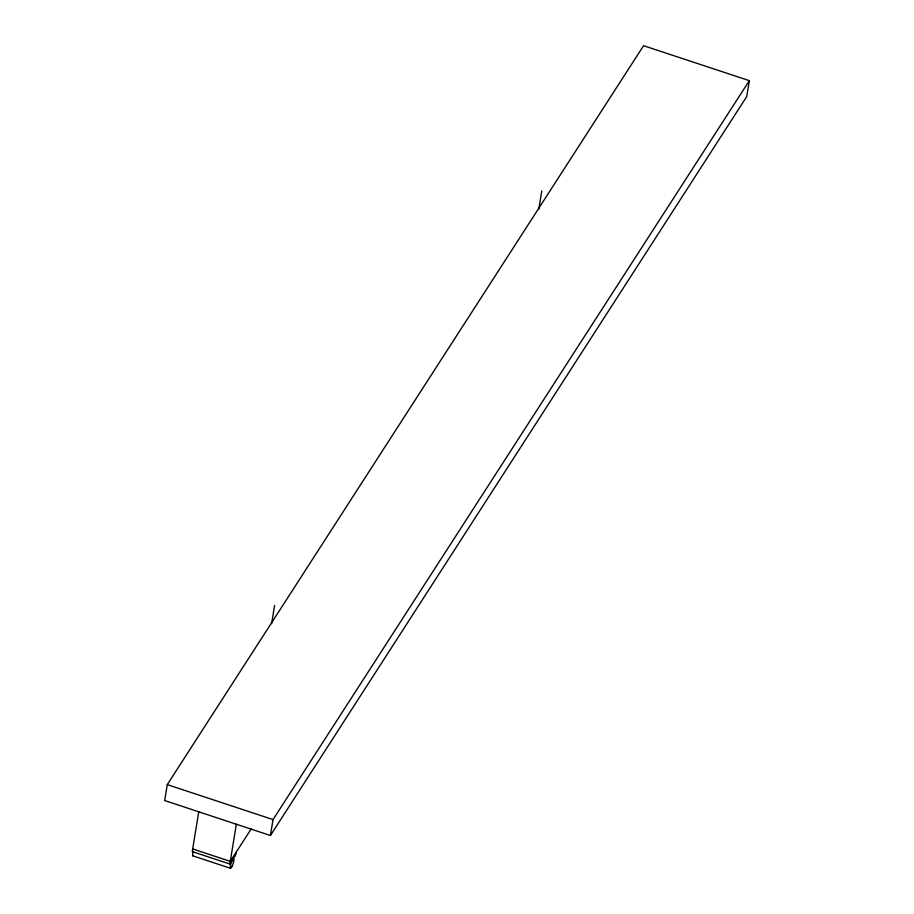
<?xml version="1.0" encoding="UTF-8"?>
<svg xmlns="http://www.w3.org/2000/svg" width="914" height="914" viewBox="0 0 914 914"><rect width="100%" height="100%" fill="white"/><g stroke="black" fill="none" stroke-linecap="round" stroke-linejoin="round"><path stroke-width="1.37" d="M167.273 784.623L164.669 800.538L270.43 835.499L746.727 96.576L749.331 80.66L643.57 45.7L167.273 784.623L273.035 819.584L749.331 80.66M198.749 811.803L192.237 851.585L229.837 864.016L235.641 855.001L236.075 852.351M229.837 864.016L236.349 824.234M271.629 623.668L274.611 605.445M270.43 835.499L273.035 819.584M538.814 209.157L541.796 190.923M251.144 828.975L230.271 861.365L192.671 848.935M192.923 855.87L230.522 868.3M193.265 855.733A5.05 1.028 -71.7 0 1 193.265 851.528M232.042 866.369A5.05 1.028 -71.7 0 0 233.721 858.714A5.05 1.028 -71.7 0 0 230.499 865.398A5.05 1.028 -71.7 0 0 232.042 866.369"/></g></svg>
